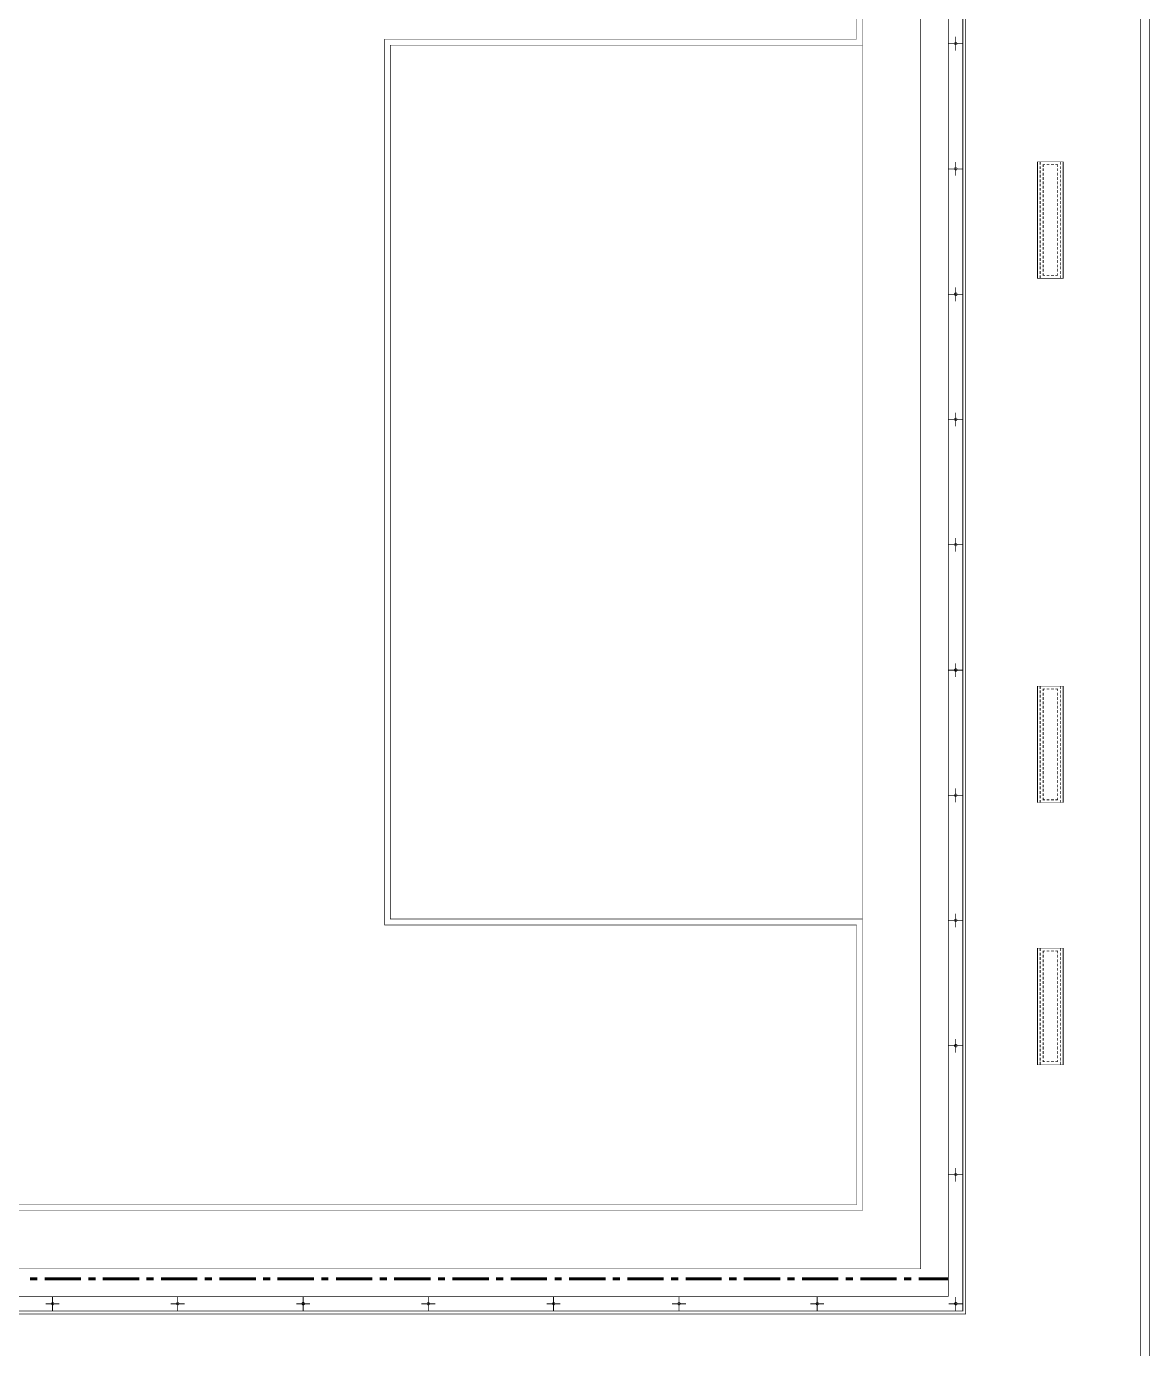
# Model space of a CAD drawing. Header units: millimetres. Extents: x 3240 to 3412, y 1366 to 1426.
# Drawn here: x 3368.99 to 3388.28, y 1386.64 to 1409.35 of the extents above; entities that cross this region are included whole.
import ezdxf

# ---------------------------------------------------------------- set-up
doc = ezdxf.new("R2010")
doc.units = ezdxf.units.MM
doc.layers.add('P', color=7, linetype='Continuous')

msp = doc.modelspace()

# ---------------------------------------------------------------- linework, layer by layer
at = {"layer": 'P'}
for points, const_width in [([(3333.376, 1419.759), (3333.376, 1384.081), (3388.277, 1384.081), (3388.277, 1419.759)], 0.0085), ([(3333.524, 1419.759), (3333.524, 1384.232), (3388.129, 1384.232), (3388.129, 1419.759)], 0.0085), ([(3385.123, 1387.234), (3336.53, 1387.234), (3336.53, 1415.809), (3385.123, 1415.809), (3385.123, 1387.234)], 0.0085), ([(3356.799, 1415.51), (3384.823, 1415.51), (3384.823, 1387.534), (3356.799, 1387.534), (3356.799, 1387.286), (3385.074, 1387.286), (3385.074, 1415.758), (3356.799, 1415.758), (3356.799, 1415.51)], 0.0127), ([(3337.304, 1415.03), (3384.349, 1415.03), (3384.349, 1388.009), (3337.304, 1388.009), (3337.304, 1415.03)], 0.0085), ([(3337.304, 1415.03), (3384.349, 1415.03), (3384.349, 1388.009), (3337.304, 1388.009), (3337.304, 1415.03)], 0.0085), ([(3338.302, 1414.031), (3383.35, 1414.031), (3383.35, 1389.012), (3338.302, 1389.012), (3338.302, 1414.031)], 0.0085), ([(3360.875, 1389.109), (3383.248, 1389.109), (3383.248, 1393.914), (3375.141, 1393.914), (3375.141, 1409.13), (3383.248, 1409.13), (3383.248, 1413.929), (3360.875, 1413.929), (3360.875, 1401.755)], 0.0085), ([(3384.95, 1409.172), (3384.95, 1408.934)], 0.0127), ([(3383.35, 1394.017), (3375.238, 1394.017), (3375.238, 1409.027), (3383.35, 1409.027)], 0.0085), ([(3384.832, 1409.052), (3385.068, 1409.052)], 0.0127), ([(3384.975, 1409.055), (3384.971, 1409.068), (3384.964, 1409.075), (3384.957, 1409.078), (3384.947, 1409.078), (3384.94, 1409.075), (3384.933, 1409.068), (3384.929, 1409.059), (3384.929, 1409.05), (3384.933, 1409.041), (3384.94, 1409.036), (3384.947, 1409.033), (3384.957, 1409.033), (3384.964, 1409.036), (3384.971, 1409.041), (3384.975, 1409.05)], 0.0085), ([(3384.832, 1406.902), (3385.068, 1406.902)], 0.0127), ([(3384.975, 1406.904), (3384.971, 1406.918), (3384.964, 1406.925), (3384.957, 1406.928), (3384.947, 1406.928), (3384.94, 1406.925), (3384.933, 1406.918), (3384.929, 1406.909), (3384.929, 1406.9), (3384.933, 1406.891), (3384.94, 1406.884), (3384.947, 1406.881), (3384.957, 1406.881), (3384.964, 1406.884), (3384.971, 1406.891), (3384.975, 1406.9)], 0.0085), ([(3384.95, 1407.02), (3384.95, 1406.784)], 0.0127), ([(3386.801, 1407.025), (3386.801, 1405.023), (3386.351, 1405.023), (3386.351, 1407.025), (3386.801, 1407.025)], 0.0085), ([(3386.36, 1407.025), (3386.36, 1405.023)], 0.0085), ([(3386.402, 1406.974), (3386.402, 1407.025)], 0.0127), ([(3386.402, 1406.902), (3386.402, 1406.949)], 0.0127), ([(3386.453, 1406.935), (3386.453, 1406.974), (3386.487, 1406.974)], 0.0127), ([(3386.453, 1406.865), (3386.453, 1406.914)], 0.0127), ([(3386.513, 1406.974), (3386.562, 1406.974)], 0.0127), ([(3386.589, 1406.974), (3386.64, 1406.974)], 0.0127), ([(3386.665, 1406.974), (3386.704, 1406.974), (3386.704, 1406.935)], 0.0127), ([(3386.704, 1406.914), (3386.704, 1406.865)], 0.0127), ([(3386.753, 1407.025), (3386.753, 1406.974)], 0.0127), ([(3386.753, 1406.949), (3386.753, 1406.902)], 0.0127), ([(3386.792, 1407.025), (3386.792, 1405.023)], 0.0085), ([(3386.402, 1406.826), (3386.402, 1406.877)], 0.0127), ([(3386.402, 1406.75), (3386.402, 1406.801)], 0.0127), ([(3386.402, 1406.674), (3386.402, 1406.724)], 0.0127), ([(3386.453, 1406.787), (3386.453, 1406.838)], 0.0127), ([(3386.453, 1406.711), (3386.453, 1406.762)], 0.0127), ([(3386.453, 1406.635), (3386.453, 1406.687)], 0.0127), ([(3386.704, 1406.838), (3386.704, 1406.787)], 0.0127), ([(3386.704, 1406.762), (3386.704, 1406.711)], 0.0127), ([(3386.704, 1406.687), (3386.704, 1406.635)], 0.0127), ([(3386.753, 1406.877), (3386.753, 1406.826)], 0.0127), ([(3386.753, 1406.801), (3386.753, 1406.75)], 0.0127), ([(3386.753, 1406.724), (3386.753, 1406.674)], 0.0127), ([(3386.402, 1406.602), (3386.402, 1406.648)], 0.0127), ([(3386.402, 1406.526), (3386.402, 1406.575)], 0.0127), ([(3386.402, 1406.448), (3386.402, 1406.5)], 0.0127), ([(3386.453, 1406.563), (3386.453, 1406.614)], 0.0127), ([(3386.453, 1406.487), (3386.453, 1406.538)], 0.0127), ([(3386.453, 1406.411), (3386.453, 1406.463)], 0.0127), ([(3386.704, 1406.614), (3386.704, 1406.563)], 0.0127), ([(3386.704, 1406.538), (3386.704, 1406.487)], 0.0127), ([(3386.704, 1406.463), (3386.704, 1406.411)], 0.0127), ([(3386.753, 1406.648), (3386.753, 1406.602)], 0.0127), ([(3386.753, 1406.575), (3386.753, 1406.526)], 0.0127), ([(3386.753, 1406.5), (3386.753, 1406.448)], 0.0127), ([(3386.402, 1406.373), (3386.402, 1406.424)], 0.0127), ([(3386.402, 1406.3), (3386.402, 1406.351)], 0.0127), ([(3386.402, 1406.224), (3386.402, 1406.276)], 0.0127), ([(3386.402, 1406.149), (3386.402, 1406.2)], 0.0127), ([(3386.453, 1406.339), (3386.453, 1406.385)], 0.0127), ([(3386.453, 1406.263), (3386.453, 1406.314)], 0.0127), ([(3386.453, 1406.187), (3386.453, 1406.237)], 0.0127), ([(3386.704, 1406.385), (3386.704, 1406.339)], 0.0127), ([(3386.704, 1406.314), (3386.704, 1406.263)], 0.0127), ([(3386.704, 1406.237), (3386.704, 1406.187)], 0.0127), ([(3386.753, 1406.424), (3386.753, 1406.373)], 0.0127), ([(3386.753, 1406.351), (3386.753, 1406.3)], 0.0127), ([(3386.753, 1406.276), (3386.753, 1406.224)], 0.0127), ([(3386.753, 1406.2), (3386.753, 1406.149)], 0.0127), ([(3386.402, 1406.076), (3386.402, 1406.124)], 0.0127), ([(3386.402, 1406), (3386.402, 1406.052)], 0.0127), ([(3386.402, 1405.925), (3386.402, 1405.976)], 0.0127), ([(3386.453, 1406.11), (3386.453, 1406.161)], 0.0127), ([(3386.453, 1406.039), (3386.453, 1406.085)], 0.0127), ([(3386.453, 1405.962), (3386.453, 1406.013)], 0.0127), ([(3386.704, 1406.161), (3386.704, 1406.11)], 0.0127), ([(3386.704, 1406.085), (3386.704, 1406.039)], 0.0127), ([(3386.704, 1406.013), (3386.704, 1405.962)], 0.0127), ([(3386.753, 1406.124), (3386.753, 1406.076)], 0.0127), ([(3386.753, 1406.052), (3386.753, 1406)], 0.0127), ([(3386.753, 1405.976), (3386.753, 1405.925)], 0.0127), ([(3386.402, 1405.849), (3386.402, 1405.898)], 0.0127), ([(3386.402, 1405.776), (3386.402, 1405.822)], 0.0127), ([(3386.402, 1405.701), (3386.402, 1405.75)], 0.0127), ([(3386.453, 1405.886), (3386.453, 1405.937)], 0.0127), ([(3386.453, 1405.81), (3386.453, 1405.861)], 0.0127), ([(3386.453, 1405.738), (3386.453, 1405.789)], 0.0127), ([(3386.704, 1405.937), (3386.704, 1405.886)], 0.0127), ([(3386.704, 1405.861), (3386.704, 1405.81)], 0.0127), ([(3386.704, 1405.789), (3386.704, 1405.738)], 0.0127), ([(3386.753, 1405.898), (3386.753, 1405.849)], 0.0127), ([(3386.753, 1405.822), (3386.753, 1405.776)], 0.0127), ([(3386.753, 1405.75), (3386.753, 1405.701)], 0.0127), ([(3386.402, 1405.623), (3386.402, 1405.674)], 0.0127), ([(3386.402, 1405.547), (3386.402, 1405.598)], 0.0127), ([(3386.402, 1405.475), (3386.402, 1405.522)], 0.0127), ([(3386.453, 1405.662), (3386.453, 1405.713)], 0.0127), ([(3386.453, 1405.586), (3386.453, 1405.637)], 0.0127), ([(3386.453, 1405.514), (3386.453, 1405.559)], 0.0127), ([(3386.704, 1405.713), (3386.704, 1405.662)], 0.0127), ([(3386.704, 1405.637), (3386.704, 1405.586)], 0.0127), ([(3386.704, 1405.559), (3386.704, 1405.514)], 0.0127), ([(3386.753, 1405.674), (3386.753, 1405.623)], 0.0127), ([(3386.753, 1405.598), (3386.753, 1405.547)], 0.0127), ([(3386.753, 1405.522), (3386.753, 1405.475)], 0.0127), ([(3386.402, 1405.399), (3386.402, 1405.45)], 0.0127), ([(3386.402, 1405.323), (3386.402, 1405.374)], 0.0127), ([(3386.402, 1405.247), (3386.402, 1405.298)], 0.0127), ([(3386.453, 1405.438), (3386.453, 1405.489)], 0.0127), ([(3386.453, 1405.362), (3386.453, 1405.411)], 0.0127), ([(3386.453, 1405.284), (3386.453, 1405.335)], 0.0127), ([(3386.704, 1405.489), (3386.704, 1405.438)], 0.0127), ([(3386.704, 1405.411), (3386.704, 1405.362)], 0.0127), ([(3386.704, 1405.335), (3386.704, 1405.284)], 0.0127), ([(3386.753, 1405.45), (3386.753, 1405.399)], 0.0127), ([(3386.753, 1405.374), (3386.753, 1405.323)], 0.0127), ([(3386.753, 1405.298), (3386.753, 1405.247)], 0.0127), ([(3386.402, 1405.175), (3386.402, 1405.226)], 0.0127), ([(3386.402, 1405.099), (3386.402, 1405.15)], 0.0127), ([(3386.402, 1405.023), (3386.402, 1405.073)], 0.0127), ([(3386.453, 1405.214), (3386.453, 1405.26)], 0.0127), ([(3386.453, 1405.136), (3386.453, 1405.187)], 0.0127), ([(3386.487, 1405.073), (3386.453, 1405.073), (3386.453, 1405.111)], 0.0127), ([(3386.562, 1405.073), (3386.513, 1405.073)], 0.0127), ([(3386.64, 1405.073), (3386.589, 1405.073)], 0.0127), ([(3386.704, 1405.073), (3386.665, 1405.073)], 0.0127), ([(3386.704, 1405.26), (3386.704, 1405.214)], 0.0127), ([(3386.704, 1405.187), (3386.704, 1405.136)], 0.0127), ([(3386.704, 1405.111), (3386.704, 1405.073)], 0.0127), ([(3386.753, 1405.226), (3386.753, 1405.175)], 0.0127), ([(3386.753, 1405.15), (3386.753, 1405.099)], 0.0127), ([(3386.753, 1405.073), (3386.753, 1405.023)], 0.0127), ([(3384.95, 1404.866), (3384.95, 1404.628)], 0.0127), ([(3384.832, 1404.748), (3385.068, 1404.748)], 0.0127), ([(3384.975, 1404.75), (3384.971, 1404.762), (3384.964, 1404.769), (3384.957, 1404.773), (3384.947, 1404.773), (3384.94, 1404.769), (3384.933, 1404.762), (3384.929, 1404.755), (3384.929, 1404.745), (3384.933, 1404.736), (3384.94, 1404.73), (3384.947, 1404.727), (3384.957, 1404.727), (3384.964, 1404.73), (3384.971, 1404.736), (3384.975, 1404.745)], 0.0127), ([(3384.832, 1402.596), (3385.068, 1402.596)], 0.0127), ([(3384.975, 1402.6), (3384.971, 1402.612), (3384.964, 1402.619), (3384.957, 1402.623), (3384.947, 1402.623), (3384.94, 1402.619), (3384.933, 1402.612), (3384.929, 1402.603), (3384.929, 1402.594), (3384.933, 1402.586), (3384.94, 1402.58), (3384.947, 1402.577), (3384.957, 1402.577), (3384.964, 1402.58), (3384.971, 1402.586), (3384.975, 1402.594)], 0.0085), ([(3384.95, 1402.716), (3384.95, 1402.478)], 0.0127), ([(3384.95, 1400.564), (3384.95, 1400.328)], 0.0127), ([(3384.832, 1400.446), (3385.068, 1400.446)], 0.0127), ([(3384.975, 1400.448), (3384.971, 1400.462), (3384.964, 1400.469), (3384.957, 1400.472), (3384.947, 1400.472), (3384.94, 1400.469), (3384.933, 1400.462), (3384.929, 1400.453), (3384.929, 1400.444), (3384.933, 1400.435), (3384.94, 1400.428), (3384.947, 1400.425), (3384.957, 1400.425), (3384.964, 1400.428), (3384.971, 1400.435), (3384.975, 1400.444)], 0.0085), ([(3384.832, 1398.292), (3385.068, 1398.292)], 0.0127), ([(3384.832, 1398.292), (3385.068, 1398.292)], 0.0127), ([(3384.975, 1398.294), (3384.971, 1398.306), (3384.964, 1398.313), (3384.957, 1398.317), (3384.947, 1398.317), (3384.94, 1398.313), (3384.933, 1398.306), (3384.929, 1398.299), (3384.929, 1398.289), (3384.933, 1398.28), (3384.94, 1398.275), (3384.947, 1398.271), (3384.957, 1398.271), (3384.964, 1398.275), (3384.971, 1398.28), (3384.975, 1398.289)], 0.0127), ([(3384.975, 1398.294), (3384.971, 1398.306), (3384.964, 1398.313), (3384.957, 1398.317), (3384.947, 1398.317), (3384.94, 1398.313), (3384.933, 1398.306), (3384.929, 1398.299), (3384.929, 1398.289), (3384.933, 1398.28), (3384.94, 1398.275), (3384.947, 1398.271), (3384.957, 1398.271), (3384.964, 1398.275), (3384.971, 1398.28), (3384.975, 1398.289)], 0.0127), ([(3384.95, 1398.41), (3384.95, 1398.172)], 0.0127), ([(3384.95, 1398.41), (3384.95, 1398.172)], 0.0127), ([(3386.801, 1398.017), (3386.801, 1396.019), (3386.351, 1396.019), (3386.351, 1398.017), (3386.801, 1398.017)], 0.0085), ([(3386.36, 1398.017), (3386.36, 1396.019)], 0.0085), ([(3386.402, 1397.969), (3386.402, 1398.017)], 0.0127), ([(3386.402, 1397.894), (3386.402, 1397.945)], 0.0127), ([(3386.402, 1397.818), (3386.402, 1397.869)], 0.0127), ([(3386.453, 1397.932), (3386.453, 1397.969), (3386.487, 1397.969)], 0.0127), ([(3386.453, 1397.855), (3386.453, 1397.906)], 0.0127), ([(3386.453, 1397.779), (3386.453, 1397.83)], 0.0127), ([(3386.513, 1397.969), (3386.562, 1397.969)], 0.0127), ([(3386.589, 1397.969), (3386.64, 1397.969)], 0.0127), ([(3386.665, 1397.969), (3386.704, 1397.969), (3386.704, 1397.932)], 0.0127), ([(3386.704, 1397.906), (3386.704, 1397.855)], 0.0127), ([(3386.704, 1397.83), (3386.704, 1397.779)], 0.0127), ([(3386.753, 1398.017), (3386.753, 1397.969)], 0.0127), ([(3386.753, 1397.945), (3386.753, 1397.894)], 0.0127), ([(3386.753, 1397.869), (3386.753, 1397.818)], 0.0127), ([(3386.792, 1398.017), (3386.792, 1396.019)], 0.0085), ([(3386.402, 1397.742), (3386.402, 1397.791)], 0.0127), ([(3386.402, 1397.67), (3386.402, 1397.715)], 0.0127), ([(3386.402, 1397.594), (3386.402, 1397.643)], 0.0127), ([(3386.453, 1397.707), (3386.453, 1397.754)], 0.0127), ([(3386.453, 1397.631), (3386.453, 1397.682)], 0.0127), ([(3386.453, 1397.555), (3386.453, 1397.606)], 0.0127), ([(3386.704, 1397.754), (3386.704, 1397.707)], 0.0127), ([(3386.704, 1397.682), (3386.704, 1397.631)], 0.0127), ([(3386.704, 1397.606), (3386.704, 1397.555)], 0.0127), ([(3386.753, 1397.791), (3386.753, 1397.742)], 0.0127), ([(3386.753, 1397.715), (3386.753, 1397.67)], 0.0127), ([(3386.753, 1397.643), (3386.753, 1397.594)], 0.0127), ([(3386.402, 1397.516), (3386.402, 1397.567)], 0.0127), ([(3386.402, 1397.44), (3386.402, 1397.491)], 0.0127), ([(3386.402, 1397.368), (3386.402, 1397.419)], 0.0127), ([(3386.402, 1397.292), (3386.402, 1397.343)], 0.0127), ([(3386.453, 1397.479), (3386.453, 1397.53)], 0.0127), ([(3386.453, 1397.407), (3386.453, 1397.453)], 0.0127), ([(3386.453, 1397.331), (3386.453, 1397.382)], 0.0127), ([(3386.704, 1397.53), (3386.704, 1397.479)], 0.0127), ([(3386.704, 1397.453), (3386.704, 1397.407)], 0.0127), ([(3386.704, 1397.382), (3386.704, 1397.331)], 0.0127), ([(3386.753, 1397.567), (3386.753, 1397.516)], 0.0127), ([(3386.753, 1397.491), (3386.753, 1397.44)], 0.0127), ([(3386.753, 1397.419), (3386.753, 1397.368)], 0.0127), ([(3386.753, 1397.343), (3386.753, 1397.292)], 0.0127), ([(3386.402, 1397.216), (3386.402, 1397.267)], 0.0127), ([(3386.402, 1397.144), (3386.402, 1397.192)], 0.0127), ([(3386.402, 1397.068), (3386.402, 1397.119)], 0.0127), ([(3386.453, 1397.255), (3386.453, 1397.304)], 0.0127), ([(3386.453, 1397.177), (3386.453, 1397.229)], 0.0127), ([(3386.453, 1397.107), (3386.453, 1397.153)], 0.0127), ([(3386.704, 1397.304), (3386.704, 1397.255)], 0.0127), ([(3386.704, 1397.229), (3386.704, 1397.177)], 0.0127), ([(3386.704, 1397.153), (3386.704, 1397.107)], 0.0127), ([(3386.753, 1397.267), (3386.753, 1397.216)], 0.0127), ([(3386.753, 1397.192), (3386.753, 1397.144)], 0.0127), ([(3386.753, 1397.119), (3386.753, 1397.068)], 0.0127), ([(3386.402, 1396.992), (3386.402, 1397.043)], 0.0127), ([(3386.402, 1396.916), (3386.402, 1396.966)], 0.0127), ([(3386.402, 1396.844), (3386.402, 1396.89)], 0.0127), ([(3386.453, 1397.029), (3386.453, 1397.08)], 0.0127), ([(3386.453, 1396.953), (3386.453, 1397.005)], 0.0127), ([(3386.453, 1396.878), (3386.453, 1396.929)], 0.0127), ([(3386.704, 1397.08), (3386.704, 1397.029)], 0.0127), ([(3386.704, 1397.005), (3386.704, 1396.953)], 0.0127), ([(3386.704, 1396.929), (3386.704, 1396.878)], 0.0127), ([(3386.753, 1397.043), (3386.753, 1396.992)], 0.0127), ([(3386.753, 1396.966), (3386.753, 1396.916)], 0.0127), ([(3386.753, 1396.89), (3386.753, 1396.844)], 0.0127), ([(3386.402, 1396.768), (3386.402, 1396.818)], 0.0127), ([(3386.402, 1396.691), (3386.402, 1396.742)], 0.0127), ([(3386.402, 1396.615), (3386.402, 1396.666)], 0.0127), ([(3386.453, 1396.805), (3386.453, 1396.856)], 0.0127), ([(3386.453, 1396.729), (3386.453, 1396.781)], 0.0127), ([(3386.453, 1396.654), (3386.453, 1396.705)], 0.0127), ([(3386.704, 1396.856), (3386.704, 1396.805)], 0.0127), ([(3386.704, 1396.781), (3386.704, 1396.729)], 0.0127), ([(3386.704, 1396.705), (3386.704, 1396.654)], 0.0127), ([(3386.753, 1396.818), (3386.753, 1396.768)], 0.0127), ([(3386.753, 1396.742), (3386.753, 1396.691)], 0.0127), ([(3386.753, 1396.666), (3386.753, 1396.615)], 0.0127), ([(3386.402, 1396.542), (3386.402, 1396.594)], 0.0127), ([(3386.402, 1396.467), (3386.402, 1396.518)], 0.0127), ([(3386.402, 1396.391), (3386.402, 1396.442)], 0.0127), ([(3386.453, 1396.581), (3386.453, 1396.627)], 0.0127), ([(3386.453, 1396.505), (3386.453, 1396.557)], 0.0127), ([(3386.453, 1396.43), (3386.453, 1396.479)], 0.0127), ([(3386.704, 1396.627), (3386.704, 1396.581)], 0.0127), ([(3386.704, 1396.557), (3386.704, 1396.505)], 0.0127), ([(3386.704, 1396.479), (3386.704, 1396.43)], 0.0127), ([(3386.753, 1396.594), (3386.753, 1396.542)], 0.0127), ([(3386.753, 1396.518), (3386.753, 1396.467)], 0.0127), ([(3386.753, 1396.442), (3386.753, 1396.391)], 0.0127), ([(3384.95, 1396.26), (3384.95, 1396.022)], 0.0127), ([(3386.402, 1396.318), (3386.402, 1396.366)], 0.0127), ([(3386.402, 1396.243), (3386.402, 1396.294)], 0.0127), ([(3386.402, 1396.167), (3386.402, 1396.218)], 0.0127), ([(3386.453, 1396.352), (3386.453, 1396.403)], 0.0127), ([(3386.453, 1396.281), (3386.453, 1396.327)], 0.0127), ([(3386.453, 1396.204), (3386.453, 1396.255)], 0.0127), ([(3386.704, 1396.403), (3386.704, 1396.352)], 0.0127), ([(3386.704, 1396.327), (3386.704, 1396.281)], 0.0127), ([(3386.704, 1396.255), (3386.704, 1396.204)], 0.0127), ([(3386.753, 1396.366), (3386.753, 1396.318)], 0.0127), ([(3386.753, 1396.294), (3386.753, 1396.243)], 0.0127), ([(3386.753, 1396.218), (3386.753, 1396.167)], 0.0127), ([(3384.832, 1396.14), (3385.068, 1396.14)], 0.0127), ([(3384.975, 1396.144), (3384.971, 1396.156), (3384.964, 1396.163), (3384.957, 1396.167), (3384.947, 1396.167), (3384.94, 1396.163), (3384.933, 1396.156), (3384.929, 1396.147), (3384.929, 1396.139), (3384.933, 1396.13), (3384.94, 1396.124), (3384.947, 1396.121), (3384.957, 1396.121), (3384.964, 1396.124), (3384.971, 1396.13), (3384.975, 1396.139)], 0.0085), ([(3386.402, 1396.091), (3386.402, 1396.14)], 0.0127), ([(3386.402, 1396.019), (3386.402, 1396.064)], 0.0127), ([(3386.453, 1396.128), (3386.453, 1396.179)], 0.0127), ([(3386.487, 1396.064), (3386.453, 1396.064), (3386.453, 1396.103)], 0.0127), ([(3386.562, 1396.064), (3386.513, 1396.064)], 0.0127), ([(3386.64, 1396.064), (3386.589, 1396.064)], 0.0127), ([(3386.704, 1396.064), (3386.665, 1396.064)], 0.0127), ([(3386.704, 1396.179), (3386.704, 1396.128)], 0.0127), ([(3386.704, 1396.103), (3386.704, 1396.064)], 0.0127), ([(3386.753, 1396.14), (3386.753, 1396.091)], 0.0127), ([(3386.753, 1396.064), (3386.753, 1396.019)], 0.0127), ([(3384.832, 1393.99), (3385.068, 1393.99)], 0.0127), ([(3384.975, 1393.992), (3384.971, 1394.006), (3384.964, 1394.013), (3384.957, 1394.017), (3384.947, 1394.017), (3384.94, 1394.013), (3384.933, 1394.006), (3384.929, 1393.997), (3384.929, 1393.988), (3384.933, 1393.98), (3384.94, 1393.972), (3384.947, 1393.969), (3384.957, 1393.969), (3384.964, 1393.972), (3384.971, 1393.98), (3384.975, 1393.988)], 0.0085), ([(3384.95, 1394.108), (3384.95, 1393.872)], 0.0127), ([(3386.801, 1393.516), (3386.801, 1391.514), (3386.351, 1391.514), (3386.351, 1393.516), (3386.801, 1393.516)], 0.0085), ([(3386.36, 1393.516), (3386.36, 1391.514)], 0.0085), ([(3386.402, 1393.466), (3386.402, 1393.516)], 0.0127), ([(3386.753, 1393.516), (3386.753, 1393.466)], 0.0127), ([(3386.792, 1393.516), (3386.792, 1391.514)], 0.0085), ([(3386.402, 1393.389), (3386.402, 1393.44)], 0.0127), ([(3386.402, 1393.313), (3386.402, 1393.364)], 0.0127), ([(3386.402, 1393.24), (3386.402, 1393.288)], 0.0127), ([(3386.453, 1393.427), (3386.453, 1393.466), (3386.487, 1393.466)], 0.0127), ([(3386.453, 1393.352), (3386.453, 1393.403)], 0.0127), ([(3386.453, 1393.276), (3386.453, 1393.325)], 0.0127), ([(3386.513, 1393.466), (3386.562, 1393.466)], 0.0127), ([(3386.589, 1393.466), (3386.64, 1393.466)], 0.0127), ([(3386.665, 1393.466), (3386.704, 1393.466), (3386.704, 1393.427)], 0.0127), ([(3386.704, 1393.403), (3386.704, 1393.352)], 0.0127), ([(3386.704, 1393.325), (3386.704, 1393.276)], 0.0127), ([(3386.753, 1393.44), (3386.753, 1393.389)], 0.0127), ([(3386.753, 1393.364), (3386.753, 1393.313)], 0.0127), ([(3386.753, 1393.288), (3386.753, 1393.24)], 0.0127), ([(3386.402, 1393.165), (3386.402, 1393.216)], 0.0127), ([(3386.402, 1393.089), (3386.402, 1393.14)], 0.0127), ([(3386.402, 1393.013), (3386.402, 1393.064)], 0.0127), ([(3386.453, 1393.203), (3386.453, 1393.249)], 0.0127), ([(3386.453, 1393.128), (3386.453, 1393.177)], 0.0127), ([(3386.453, 1393.05), (3386.453, 1393.101)], 0.0127), ([(3386.704, 1393.249), (3386.704, 1393.203)], 0.0127), ([(3386.704, 1393.177), (3386.704, 1393.128)], 0.0127), ([(3386.704, 1393.101), (3386.704, 1393.05)], 0.0127), ([(3386.753, 1393.216), (3386.753, 1393.165)], 0.0127), ([(3386.753, 1393.14), (3386.753, 1393.089)], 0.0127), ([(3386.753, 1393.064), (3386.753, 1393.013)], 0.0127), ([(3386.402, 1392.941), (3386.402, 1392.986)], 0.0127), ([(3386.402, 1392.865), (3386.402, 1392.916)], 0.0127), ([(3386.402, 1392.789), (3386.402, 1392.838)], 0.0127), ([(3386.453, 1392.974), (3386.453, 1393.025)], 0.0127), ([(3386.453, 1392.902), (3386.453, 1392.953)], 0.0127), ([(3386.453, 1392.826), (3386.453, 1392.877)], 0.0127), ([(3386.453, 1392.75), (3386.453, 1392.801)], 0.0127), ([(3386.704, 1393.025), (3386.704, 1392.974)], 0.0127), ([(3386.704, 1392.953), (3386.704, 1392.902)], 0.0127), ([(3386.704, 1392.877), (3386.704, 1392.826)], 0.0127), ([(3386.704, 1392.801), (3386.704, 1392.75)], 0.0127), ([(3386.753, 1392.986), (3386.753, 1392.941)], 0.0127), ([(3386.753, 1392.916), (3386.753, 1392.865)], 0.0127), ([(3386.753, 1392.838), (3386.753, 1392.789)], 0.0127), ([(3386.402, 1392.711), (3386.402, 1392.762)], 0.0127), ([(3386.402, 1392.641), (3386.402, 1392.69)], 0.0127), ([(3386.402, 1392.563), (3386.402, 1392.614)], 0.0127), ([(3386.453, 1392.678), (3386.453, 1392.725)], 0.0127), ([(3386.453, 1392.602), (3386.453, 1392.653)], 0.0127), ([(3386.453, 1392.526), (3386.453, 1392.577)], 0.0127), ([(3386.704, 1392.725), (3386.704, 1392.678)], 0.0127), ([(3386.704, 1392.653), (3386.704, 1392.602)], 0.0127), ([(3386.704, 1392.577), (3386.704, 1392.526)], 0.0127), ([(3386.753, 1392.762), (3386.753, 1392.711)], 0.0127), ([(3386.753, 1392.69), (3386.753, 1392.641)], 0.0127), ([(3386.753, 1392.614), (3386.753, 1392.563)], 0.0127), ([(3386.402, 1392.487), (3386.402, 1392.538)], 0.0127), ([(3386.402, 1392.411), (3386.402, 1392.463)], 0.0127), ([(3386.402, 1392.339), (3386.402, 1392.39)], 0.0127), ([(3386.453, 1392.45), (3386.453, 1392.5)], 0.0127), ([(3386.453, 1392.378), (3386.453, 1392.424)], 0.0127), ([(3386.453, 1392.302), (3386.453, 1392.351)], 0.0127), ([(3386.704, 1392.5), (3386.704, 1392.45)], 0.0127), ([(3386.704, 1392.424), (3386.704, 1392.378)], 0.0127), ([(3386.704, 1392.351), (3386.704, 1392.302)], 0.0127), ([(3386.753, 1392.538), (3386.753, 1392.487)], 0.0127), ([(3386.753, 1392.463), (3386.753, 1392.411)], 0.0127), ([(3386.753, 1392.39), (3386.753, 1392.339)], 0.0127), ([(3386.402, 1392.263), (3386.402, 1392.314)], 0.0127), ([(3386.402, 1392.187), (3386.402, 1392.239)], 0.0127), ([(3386.402, 1392.115), (3386.402, 1392.161)], 0.0127), ([(3386.453, 1392.224), (3386.453, 1392.276)], 0.0127), ([(3386.453, 1392.149), (3386.453, 1392.2)], 0.0127), ([(3386.453, 1392.076), (3386.453, 1392.127)], 0.0127), ([(3386.704, 1392.276), (3386.704, 1392.224)], 0.0127), ([(3386.704, 1392.2), (3386.704, 1392.149)], 0.0127), ([(3386.704, 1392.127), (3386.704, 1392.076)], 0.0127), ([(3386.753, 1392.314), (3386.753, 1392.263)], 0.0127), ([(3386.753, 1392.239), (3386.753, 1392.187)], 0.0127), ([(3386.753, 1392.161), (3386.753, 1392.115)], 0.0127), ([(3384.95, 1391.958), (3384.95, 1391.722)], 0.0127), ([(3386.402, 1392.039), (3386.402, 1392.09)], 0.0127), ([(3386.402, 1391.963), (3386.402, 1392.013)], 0.0127), ([(3386.402, 1391.886), (3386.402, 1391.937)], 0.0127), ([(3386.453, 1392), (3386.453, 1392.052)], 0.0127), ([(3386.453, 1391.925), (3386.453, 1391.976)], 0.0127), ([(3386.453, 1391.852), (3386.453, 1391.9)], 0.0127), ([(3386.704, 1392.052), (3386.704, 1392)], 0.0127), ([(3386.704, 1391.976), (3386.704, 1391.925)], 0.0127), ([(3386.704, 1391.9), (3386.704, 1391.852)], 0.0127), ([(3386.753, 1392.09), (3386.753, 1392.039)], 0.0127), ([(3386.753, 1392.013), (3386.753, 1391.963)], 0.0127), ([(3386.753, 1391.937), (3386.753, 1391.886)], 0.0127), ([(3384.832, 1391.84), (3385.068, 1391.84)], 0.0127), ([(3384.975, 1391.842), (3384.971, 1391.856), (3384.964, 1391.861), (3384.957, 1391.865), (3384.947, 1391.865), (3384.94, 1391.861), (3384.933, 1391.856), (3384.929, 1391.847), (3384.929, 1391.838), (3384.933, 1391.829), (3384.94, 1391.822), (3384.947, 1391.819), (3384.957, 1391.819), (3384.964, 1391.822), (3384.971, 1391.829), (3384.975, 1391.838)], 0.0127), ([(3386.402, 1391.815), (3386.402, 1391.861)], 0.0127), ([(3386.402, 1391.738), (3386.402, 1391.789)], 0.0127), ([(3386.402, 1391.662), (3386.402, 1391.713)], 0.0127), ([(3386.453, 1391.776), (3386.453, 1391.828)], 0.0127), ([(3386.453, 1391.701), (3386.453, 1391.752)], 0.0127), ([(3386.453, 1391.625), (3386.453, 1391.674)], 0.0127), ([(3386.704, 1391.828), (3386.704, 1391.776)], 0.0127), ([(3386.704, 1391.752), (3386.704, 1391.701)], 0.0127), ([(3386.704, 1391.674), (3386.704, 1391.625)], 0.0127), ([(3386.753, 1391.861), (3386.753, 1391.815)], 0.0127), ([(3386.753, 1391.789), (3386.753, 1391.738)], 0.0127), ([(3386.753, 1391.713), (3386.753, 1391.662)], 0.0127), ([(3386.402, 1391.586), (3386.402, 1391.637)], 0.0127), ([(3386.402, 1391.514), (3386.402, 1391.565)], 0.0127), ([(3386.487, 1391.565), (3386.453, 1391.565), (3386.453, 1391.598)], 0.0127), ([(3386.562, 1391.565), (3386.513, 1391.565)], 0.0127), ([(3386.64, 1391.565), (3386.589, 1391.565)], 0.0127), ([(3386.704, 1391.565), (3386.665, 1391.565)], 0.0127), ([(3386.704, 1391.598), (3386.704, 1391.565)], 0.0127), ([(3386.753, 1391.637), (3386.753, 1391.586)], 0.0127), ([(3386.753, 1391.565), (3386.753, 1391.514)], 0.0127), ([(3384.832, 1389.626), (3385.068, 1389.626)], 0.0127), ([(3384.975, 1389.628), (3384.971, 1389.642), (3384.964, 1389.647), (3384.957, 1389.651), (3384.947, 1389.651), (3384.94, 1389.647), (3384.933, 1389.642), (3384.929, 1389.633), (3384.929, 1389.623), (3384.933, 1389.616), (3384.94, 1389.609), (3384.947, 1389.605), (3384.957, 1389.605), (3384.964, 1389.609), (3384.971, 1389.616), (3384.975, 1389.623)], 0.0085), ([(3384.95, 1389.741), (3384.95, 1389.508)], 0.0127), ([(3369.051, 1387.839), (3369.172, 1387.839)], 0.0508), ([(3369.299, 1387.839), (3369.922, 1387.839)], 0.0508), ([(3370.049, 1387.839), (3370.176, 1387.839)], 0.0508), ([(3370.299, 1387.839), (3370.926, 1387.839)], 0.0508), ([(3371.047, 1387.839), (3371.174, 1387.839)], 0.0508), ([(3371.301, 1387.839), (3371.924, 1387.839)], 0.0508), ([(3372.051, 1387.839), (3372.174, 1387.839)], 0.0508), ([(3372.301, 1387.839), (3372.928, 1387.839)], 0.0508), ([(3373.051, 1387.839), (3373.178, 1387.839)], 0.0508), ([(3373.3, 1387.839), (3373.926, 1387.839)], 0.0508), ([(3374.053, 1387.839), (3374.176, 1387.839)], 0.0508), ([(3374.303, 1387.839), (3374.93, 1387.839)], 0.0508), ([(3375.053, 1387.839), (3375.18, 1387.839)], 0.0508), ([(3375.302, 1387.839), (3375.93, 1387.839)], 0.0508), ([(3376.057, 1387.839), (3376.178, 1387.839)], 0.0508), ([(3376.305, 1387.839), (3376.932, 1387.839)], 0.0508), ([(3377.055, 1387.839), (3377.182, 1387.839)], 0.0508), ([(3377.306, 1387.839), (3377.932, 1387.839)], 0.0508), ([(3378.059, 1387.839), (3378.18, 1387.839)], 0.0508), ([(3378.307, 1387.839), (3378.935, 1387.839)], 0.0508), ([(3379.057, 1387.839), (3379.184, 1387.839)], 0.0508), ([(3379.308, 1387.839), (3379.934, 1387.839)], 0.0508), ([(3380.061, 1387.839), (3380.184, 1387.839)], 0.0508), ([(3380.311, 1387.839), (3380.932, 1387.839)], 0.0508), ([(3381.059, 1387.839), (3381.186, 1387.839)], 0.0508), ([(3381.31, 1387.839), (3381.936, 1387.839)], 0.0508), ([(3382.059, 1387.839), (3382.186, 1387.839)], 0.0508), ([(3382.313, 1387.839), (3382.936, 1387.839)], 0.0508), ([(3383.063, 1387.839), (3383.185, 1387.839)], 0.0508), ([(3383.312, 1387.839), (3383.938, 1387.839)], 0.0508), ([(3384.061, 1387.839), (3384.188, 1387.839)], 0.0508), ([(3384.312, 1387.839), (3384.823, 1387.839)], 0.0508), ([(3369.553, 1387.407), (3369.317, 1387.407)], 0.0127), ([(3369.46, 1387.409), (3369.456, 1387.423), (3369.451, 1387.43), (3369.442, 1387.434), (3369.432, 1387.434), (3369.424, 1387.43), (3369.417, 1387.423), (3369.414, 1387.414), (3369.414, 1387.406), (3369.417, 1387.397), (3369.424, 1387.39), (3369.432, 1387.386), (3369.442, 1387.386), (3369.451, 1387.39), (3369.456, 1387.397), (3369.46, 1387.406)], 0.0085), ([(3369.435, 1387.289), (3369.435, 1387.525)], 0.0127), ([(3371.703, 1387.407), (3371.467, 1387.407)], 0.0127), ([(3371.612, 1387.409), (3371.606, 1387.423), (3371.601, 1387.43), (3371.592, 1387.434), (3371.583, 1387.434), (3371.575, 1387.43), (3371.568, 1387.423), (3371.564, 1387.414), (3371.564, 1387.406), (3371.568, 1387.397), (3371.575, 1387.39), (3371.583, 1387.386), (3371.592, 1387.386), (3371.601, 1387.39), (3371.606, 1387.397), (3371.61, 1387.406)], 0.0085), ([(3371.585, 1387.289), (3371.585, 1387.525)], 0.0127), ([(3373.859, 1387.407), (3373.623, 1387.407)], 0.0127), ([(3373.765, 1387.409), (3373.762, 1387.423), (3373.755, 1387.43), (3373.748, 1387.434), (3373.737, 1387.434), (3373.73, 1387.43), (3373.723, 1387.423), (3373.72, 1387.414), (3373.72, 1387.406), (3373.723, 1387.397), (3373.73, 1387.39), (3373.737, 1387.386), (3373.748, 1387.386), (3373.755, 1387.39), (3373.762, 1387.397), (3373.765, 1387.406)], 0.0127), ([(3373.741, 1387.289), (3373.741, 1387.525)], 0.0127), ([(3376.009, 1387.407), (3375.773, 1387.407)], 0.0127), ([(3375.916, 1387.409), (3375.912, 1387.423), (3375.905, 1387.43), (3375.898, 1387.434), (3375.887, 1387.434), (3375.88, 1387.43), (3375.873, 1387.423), (3375.87, 1387.414), (3375.87, 1387.406), (3375.873, 1387.397), (3375.88, 1387.39), (3375.887, 1387.386), (3375.898, 1387.386), (3375.905, 1387.39), (3375.912, 1387.397), (3375.916, 1387.406)], 0.0085), ([(3375.891, 1387.289), (3375.891, 1387.525)], 0.0127), ([(3378.159, 1387.407), (3377.923, 1387.407)], 0.0127), ([(3378.068, 1387.409), (3378.062, 1387.423), (3378.057, 1387.43), (3378.048, 1387.434), (3378.039, 1387.434), (3378.031, 1387.43), (3378.023, 1387.423), (3378.02, 1387.414), (3378.02, 1387.406), (3378.023, 1387.397), (3378.031, 1387.39), (3378.039, 1387.386), (3378.048, 1387.386), (3378.057, 1387.39), (3378.062, 1387.397), (3378.066, 1387.406)], 0.0085), ([(3378.041, 1387.289), (3378.041, 1387.525)], 0.0127), ([(3380.315, 1387.407), (3380.078, 1387.407)], 0.0127), ([(3380.221, 1387.409), (3380.218, 1387.423), (3380.211, 1387.43), (3380.204, 1387.434), (3380.193, 1387.434), (3380.186, 1387.43), (3380.179, 1387.423), (3380.175, 1387.414), (3380.175, 1387.406), (3380.179, 1387.397), (3380.186, 1387.39), (3380.193, 1387.386), (3380.204, 1387.386), (3380.211, 1387.39), (3380.218, 1387.397), (3380.221, 1387.406)], 0.0085), ([(3380.197, 1387.289), (3380.197, 1387.525)], 0.0127), ([(3382.689, 1387.407), (3382.453, 1387.407)], 0.0127), ([(3382.597, 1387.409), (3382.592, 1387.423), (3382.587, 1387.43), (3382.578, 1387.434), (3382.569, 1387.434), (3382.56, 1387.43), (3382.553, 1387.423), (3382.55, 1387.414), (3382.55, 1387.406), (3382.553, 1387.397), (3382.56, 1387.39), (3382.569, 1387.386), (3382.578, 1387.386), (3382.587, 1387.39), (3382.592, 1387.397), (3382.595, 1387.406)], 0.0085), ([(3382.571, 1387.289), (3382.571, 1387.525)], 0.0127), ([(3385.068, 1387.407), (3384.832, 1387.407)], 0.0127), ([(3384.975, 1387.409), (3384.971, 1387.423), (3384.964, 1387.43), (3384.957, 1387.434), (3384.947, 1387.434), (3384.94, 1387.43), (3384.933, 1387.423), (3384.929, 1387.414), (3384.929, 1387.406), (3384.933, 1387.397), (3384.94, 1387.39), (3384.947, 1387.386), (3384.957, 1387.386), (3384.964, 1387.39), (3384.971, 1387.397), (3384.975, 1387.406)], 0.0127), ([(3384.95, 1387.289), (3384.95, 1387.525)], 0.0127)]:
    msp.add_lwpolyline(points, dxfattribs=dict(at, const_width=const_width))

doc.saveas('drawing.dxf')
